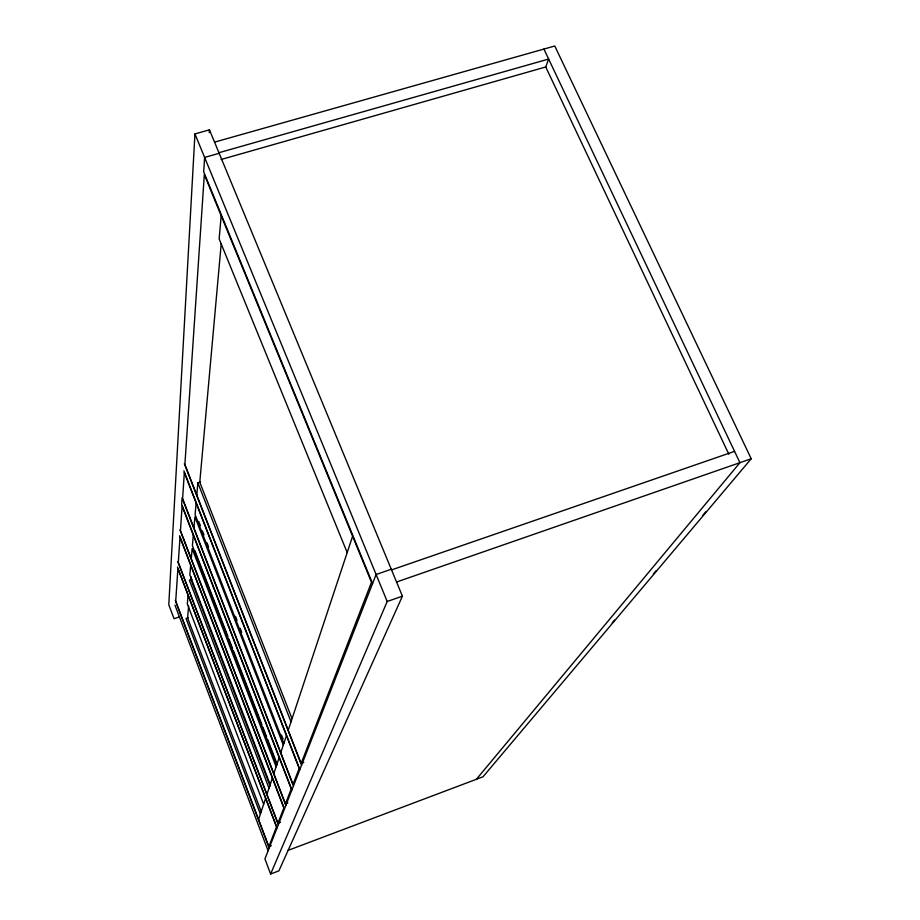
<?xml version="1.0" encoding="UTF-8"?>
<svg xmlns="http://www.w3.org/2000/svg" width="920" height="920" viewBox="0 0 920 920"><rect width="100%" height="100%" fill="white"/><g stroke="black" fill="none" stroke-linecap="round" stroke-linejoin="round"><path stroke-width="1.38" d="M391.276 569.25L376.107 574.494L264.925 858.935L270.618 874L278.898 870.86L402.419 596.171L209.461 129.835L194.948 133.917L168.785 604.762L174.076 618.746L179.446 616.906M209.254 132.698L209.461 129.835M188.071 595.194L187.312 603.911L263.661 804.252M190.681 565.213L189.853 574.816L270.204 784.553M191.256 558.739L192.13 548.607L276.115 766.739M193.315 535.106L192.395 545.663L276.782 764.727M193.936 527.988L194.902 516.844L283.302 745.085M196.121 502.964L195.109 514.567L283.808 743.532M196.799 495.121L197.869 482.827L200.491 481.976M221.179 215.683L219.155 238.901L347.185 552.575M188.657 606.015L187.577 617.964L261.452 812.199M191.268 576.943L191.026 579.623L270.158 786.22M221.202 243.857L199.778 482.206L291.927 718.451M258.589 819.547L265.615 798.364M266.938 794.385L272.366 778.021M273.827 773.628L279.162 757.551M280.772 752.686L286.442 735.609M288.224 730.238L352.613 536.245M545.686 67.148L548.642 59.052L218.925 152.72M268.847 846.595L276.506 826.884L177.905 568.56L175.72 601.174L268.847 846.595L271.285 845.675M277.943 823.181L283.854 807.956L179.998 537.36L178.308 562.453L277.943 823.181L280.542 822.216M285.441 803.85L291.26 788.877L182.091 506.046L180.446 530.621L285.441 803.85L287.845 802.964M301.139 763.439L371.484 582.268L204.32 174.57L184.886 464.462L301.139 763.439L303.772 762.473M270.618 874L387.205 601.484L194.948 133.917M476.399 779.274L739.933 462.679L543.915 49.07M612.226 622.863L614.548 620.115M653.442 573.93L656.178 570.676M702.466 515.729L705.755 511.819M214.544 142.14L554.771 46L751.214 458.758L483 776.79L287.994 850.413M387.205 601.484L402.419 596.171M396.554 582.015L751.214 458.758M391.552 569.917L734.562 451.352M188.462 617.665L186.035 618.493L260.394 814.119M191.969 579.301L189.382 580.175L268.996 788.187M219.167 153.306L204.619 157.435L203.677 171.764L372.554 583.579M221.076 159.517L545.744 66.976L728.87 454.261M197.869 482.827L291.019 721.82M184.345 463.703L301.565 765.198M183.873 470.798L299.874 769.534M198.789 521.582L200.341 525.584M202.411 530.92L203.964 534.922M207.069 542.926L208.621 546.928M235.508 616.319L237.061 620.321M240.166 628.325L241.718 632.327M281.531 735.068L283.084 739.07M293.422 786.025L182.079 497.881L181.654 504.332L291.893 789.935M194.89 550.712L227.884 636.33M228.919 639.009L232.518 648.37M233.553 651.049L261.901 724.626M262.936 727.294L266.536 736.667M267.57 739.335L277.368 764.75M179.952 529.862L285.844 805.425M179.572 535.727L284.452 808.979M177.847 561.706L278.323 824.665M177.491 567.03L277.07 827.873M175.283 600.449L269.203 847.964M174.972 605.13L268.111 850.781M184.333 472.627L182.597 498.64L293.008 784.357L299.195 768.442L184.333 472.627"/></g></svg>
